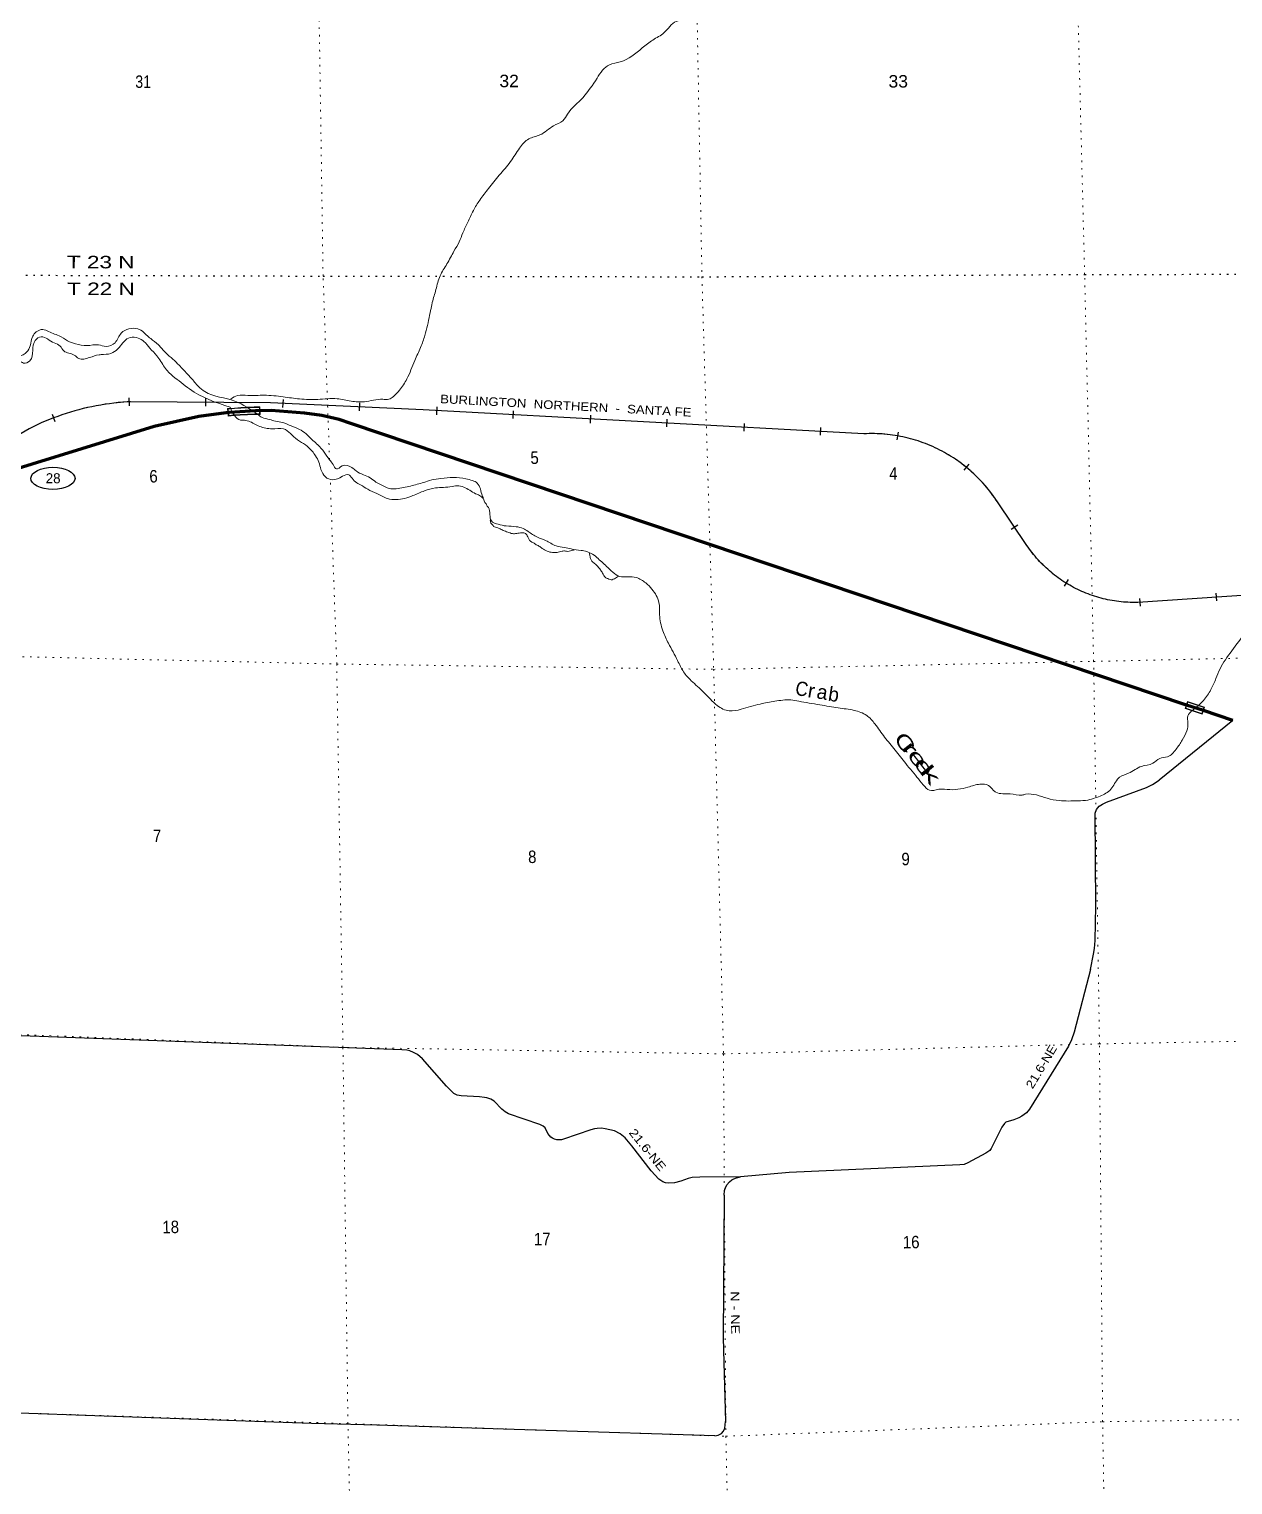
# Model space of a CAD drawing. Header units: feet. Extents: x 248627 to 501257, y -181930 to 5472.
# Drawn here: x 440806 to 457683, y -35348 to -14938 of the extents above; entities that cross this region are included whole.
import ezdxf
from ezdxf.enums import TextEntityAlignment as Align

# ---------------------------------------------------------------- set-up
doc = ezdxf.new("R2010")
doc.units = ezdxf.units.FT
doc.header["$LTSCALE"] = 70
doc.linetypes.add('DOTTED', pattern=[1.5, 0.3, -1.2])
doc.linetypes.add('MEDIUM_DASHED', pattern=[4.5, 3, -1.5])
for name, color, linetype, lineweight in [('17', 7, 'Continuous', 25), ('23', 7, 'Continuous', 70), ('29', 7, 'Continuous', 25), ('34', 7, 'Continuous', 25), ('39', 7, 'Continuous', 13), ('41', 7, 'MEDIUM_DASHED', 13), ('59', 7, 'Continuous', 13), ('6', 7, 'DOTTED', 25), ('7', 7, 'DOTTED', 13)]:
    doc.layers.add(name, color=color, linetype=linetype, lineweight=lineweight)
doc.layers.add('30', color=7, linetype='Continuous')

msp = doc.modelspace()

# ---------------------------------------------------------------- linework, layer by layer
at = {"layer": '17'}
msp.add_ellipse((441140, -21236.56), major_axis=(-309.24, 1), ratio=0.500121, dxfattribs=at)
at = {"layer": '23'}
msp.add_lwpolyline([(457683.54, -24630.21), (457269.12, -24490.73), (457032.6, -24416.04), (445317.34, -20468.26), (445153.67, -20413.79), (444911.66, -20356.47), (444664.99, -20324.77), (444199.55, -20284.74), (443978.67, -20291.41), (443614.67, -20312.33), (443568.3, -20318.57), (443184.34, -20370.17), (442559.74, -20509.67), (439830.2, -21352.79), (437675.08, -22024.35), (435595.23, -22692.39)], dxfattribs=at)
at = {"layer": '29'}
for p, q in [((457681.68, -24631.7), (456650.98, -25467.2)), ((455687.27, -28122.91), (455457.1, -28999.8)), ((450780.61, -31030.76), (450207.29, -31035))]:
    msp.add_line(p, q, dxfattribs=at)
for points in [[(455687.27, -28122.91), (455729.68, -27907.92), (455740.64, -27829.01), (455751.59, -27716.13), (455760.35, -27229.52), (455751.59, -25931.88), (455769.11, -25879.26), (455808.55, -25831.05), (455856.75, -25802.54), (455909.33, -25778.44), (456470.19, -25572.39), (456557.83, -25528.55), (456650.98, -25467.2)], [(446033.64, -29247.46), (439929.67, -29024.39), (435716.12, -28918.33)], [(455457.1, -28999.8), (455420.77, -29108.04), (455379.13, -29199.01), (454831.42, -30080.18), (454787.61, -30131.69), (454721.88, -30181.01), (454682.45, -30204.02), (454612.33, -30229.23), (454498.41, -30264.3), (454478.7, -30280.74), (454441.45, -30334.45), (454292.47, -30632.55), (454272.76, -30659.95), (454217.98, -30698.31), (453968.22, -30834.21), (453915.64, -30856.13), (453855.89, -30862.72)], [(450207.29, -31035), (450102.42, -31039.71), (450044.38, -31053.4), (449944.68, -31092.32), (449853.78, -31114.78), (449769.42, -31118.62), (449728.9, -31114.78), (449689.46, -31101.63), (449633.58, -31061.63), (449528.42, -30943.27), (449256.76, -30592.56), (449161.47, -30482.4), (449091.36, -30427.6), (449011.39, -30386.52), (448883.23, -30354.18), (448831.74, -30347.06), (448770.4, -30350.89), (448730.96, -30357.46), (448682.76, -30368.98), (448297.18, -30500.5), (448268.7, -30508.71), (448242.4, -30511.46), (448206.26, -30509.8), (448170.11, -30500.5), (448143.82, -30487.88), (448121.91, -30472), (448101.1, -30451.72), (448078.1, -30421.59), (448038.66, -30342.68), (448014.56, -30320.76), (447964.17, -30294.45), (447526.01, -30145.4), (447477.81, -30118), (447433.99, -30079.65), (447324.45, -29970.05), (447280.63, -29942.65), (447223.67, -29921.83), (447190.81, -29916.34), (447118.51, -29908.67), (446864.38, -29895.52), (446807.41, -29883.47), (446759.22, -29860.45), (446658.44, -29759.62), (446321.05, -29373.84), (446250.94, -29313.56), (446196.17, -29285.07), (446145.78, -29264.25), (446099.77, -29254.38), (446033.64, -29247.46)], [(453855.89, -30862.72), (451463.6, -30970.14), (450780.61, -31030.76)], [(450551.28, -31287.79), (450557.04, -31221.08), (450567.99, -31184.92), (450587.71, -31142.17), (450624.95, -31099.43), (450657.81, -31072.03), (450686.3, -31055.59), (450723.54, -31041.34), (450780.61, -31030.76)], [(450551.28, -31287.79), (450536.03, -33274.48), (450539.36, -33465.9), (450571.05, -34458.96)], [(450418.25, -34661.19), (445680.75, -34512.49), (444766.93, -34488.57), (440001.78, -34318.08), (435819.86, -34304.82)], [(450418.25, -34661.19), (450468.29, -34652), (450514.3, -34625.7), (450540.59, -34595.02), (450560.31, -34551.18), (450571.05, -34458.96)]]:
    msp.add_lwpolyline(points, dxfattribs=at)
at = {"layer": '34'}
for p, q in [((442202.13, -20108.76), (442208.86, -20219.17)), ((443278, -20113.75), (443277.06, -20224.35)), ((444365.57, -20132.14), (444360.45, -20242.63)), ((445436.75, -20179.18), (445431.63, -20289.67)), ((441127.5, -20336.23), (441167.43, -20439.38)), ((446521.6, -20233.54), (446515.62, -20343.99)), ((447592.38, -20288.9), (447586.4, -20399.35)), ((448676.44, -20350.2), (448670.46, -20460.65)), ((449747.22, -20405.55), (449741.24, -20516)), ((450831.28, -20466.85), (450825.31, -20577.3)), ((451902.07, -20522.21), (451896.09, -20632.66)), ((452990.95, -20587.36), (452972.56, -20696.43)), ((453981.95, -21038.02), (453911.97, -21123.68)), ((454667.84, -21893.81), (454576.28, -21955.86)), ((455373.2, -22655.63), (455315.87, -22750.22)), ((457445.1, -22845.57), (457452.49, -22955.94)), ((456375.46, -22919.85), (456382.86, -23030.21))]:
    msp.add_line(p, q, dxfattribs=at)
at = {"layer": '34', "lineweight": 13}
for p, q in [((454795, -22176.78), (454382, -21567.41)), ((463352.66, -22506.03), (456348.02, -22975.31))]:
    msp.add_line(p, q, dxfattribs=at)
at = {"layer": '34'}
for points in [[(454360.22, -21536.38), (454339.52, -21506.13), (454318.22, -21476.33), (454296.3, -21446.77), (454274.19, -21417.64), (454251.27, -21388.97), (454227.95, -21360.75), (454204.21, -21332.75), (454180.09, -21305.42), (454155.16, -21278.32), (454130.02, -21251.66), (454104.29, -21225.66), (454078.35, -21199.88), (454051.62, -21174.56), (454024.69, -21149.89), (453997.37, -21125.66), (453969.43, -21101.66), (453941.12, -21078.53), (453912.6, -21055.62), (453883.5, -21033.37), (453853.97, -21011.35), (453824.29, -20990.18), (453794, -20969.46), (453763.52, -20949.17), (453732.65, -20929.33), (453701.39, -20910.34), (453669.73, -20891.59), (453637.89, -20873.47), (453605.66, -20856.01), (453573.26, -20839.18), (453540.45, -20822.8), (453507.47, -20806.85), (453474.1, -20791.76), (453440.55, -20777.09), (453406.62, -20763.08), (453372.49, -20749.5), (453338.19, -20736.76), (453303.71, -20724.46), (453269.05, -20712.8), (453234.01, -20701.79), (453198.99, -20691.41), (453163.58, -20681.46), (453128.21, -20672.36), (453092.45, -20663.7), (453056.73, -20655.88), (453020.82, -20648.48), (452984.94, -20641.71), (452948.68, -20635.61), (452912.46, -20630.33), (452876.25, -20625.47), (452839.67, -20621.26), (452803.32, -20617.68), (452766.8, -20614.73), (452730.12, -20612.64), (452693.66, -20610.95), (452657.03, -20609.9), (452620.23, -20609.7), (452583.67, -20609.9), (452547.13, -20610.74), (452510.37, -20612.43), (446329.95, -20277.85), (444191.36, -20178.72), (442225.76, -20162.02), (442180.51, -20164.78), (442118.38, -20169.33), (442056.41, -20174.98), (441994.28, -20181.93), (441932.63, -20189.83), (441870.67, -20198.69), (441809.36, -20208.82), (441747.72, -20219.92), (441686.74, -20232.29), (441625.74, -20245.45), (441565.24, -20259.58), (441504.58, -20274.98), (441444.57, -20291.67), (441384.88, -20308.98), (441325.02, -20327.59), (441265.98, -20346.97), (441207.1, -20367.48), (441148.54, -20389.44), (441090.63, -20411.86), (441032.88, -20435.4), (440975.44, -20460.39), (440918.66, -20485.84), (440862.36, -20512.25), (440806.4, -20540.09), (440023.71, -20995.52)], [(463352.74, -22507.13), (456348.07, -22976.41), (456337.51, -22976.65), (456305.59, -22976.94), (456273.87, -22976.88), (456242.04, -22976.01), (456210.31, -22974.63), (456178.53, -22972.85), (456146.99, -22970.46), (456115.19, -22967.36), (456083.59, -22963.91), (456052.14, -22959.71), (456020.74, -22955.25), (455989.23, -22949.98), (455958.07, -22944.25), (455927.01, -22938.02), (455895.79, -22931.23), (455864.98, -22923.74), (455834.21, -22915.99), (455803.58, -22907.48), (455772.9, -22898.57), (455742.72, -22889.1), (455712.54, -22878.97), (455682.56, -22868.49), (455652.68, -22857.5), (455623.19, -22845.8), (455593.65, -22833.69), (455564.45, -22821.14), (455535.52, -22807.97), (455506.92, -22794.35), (455478.43, -22780.21), (455450.14, -22765.73), (455422.24, -22750.53), (455394.54, -22734.98), (455367.1, -22718.82), (455339.84, -22702.3), (455313.09, -22685.23), (455286.55, -22667.8), (455260.34, -22649.91), (455234.39, -22631.42), (455208.89, -22612.62), (455183.49, -22593.32), (455158.69, -22573.6), (455133.99, -22553.38), (455109.89, -22532.75), (455086, -22511.77), (455062.55, -22490.48), (455039.35, -22468.57), (455016.75, -22446.27), (454994.46, -22423.76), (454972.42, -22400.63), (454950.93, -22377.36), (454929.78, -22353.62), (454909.14, -22329.33), (454888.91, -22304.99), (454869.01, -22280.18), (454849.63, -22254.81), (454830.65, -22229.4), (454812.12, -22203.68), (454794.09, -22177.4), (454381.09, -21568.03), (454380.3, -21566.9), (454360.22, -21536.38)]]:
    msp.add_lwpolyline(points, dxfattribs=at)
at = {"layer": '34', "lineweight": 13}
msp.add_lwpolyline([(452510.37, -20611.33), (446330.01, -20276.75), (444191.39, -20177.62), (442225.73, -20160.92)], dxfattribs=at)
for centre, radius, start, end in [((442416.04, -23729.69), 3573.84, 93.05241, 116.77827), ((452618.81, -22709.04), 2100.52, 32.92241, 92.9592), ((456301.78, -21155.78), 1820.11, 214.12158, 271.45588)]:
    msp.add_arc(centre, radius, start, end, dxfattribs=at)
at = {"layer": '39'}
msp.add_line((443627.14, -20257.2), (443625.31, -20254.98), dxfattribs=at)
for points in [[(456917.36, -7761.59), (456877.11, -7846.8), (456894.85, -7941.22), (456885.8, -8114.72), (456851.6, -8230.23), (456743.16, -8357.14), (456616.23, -8462.21), (456587.5, -8545.37), (456571.12, -8644.42), (456471.6, -8821.57), (456420.15, -8870.86), (456355.04, -8944.59), (456307, -9074.45), (456211.75, -9265.63), (456169.85, -9401.43), (456109.75, -9531.5), (455986.1, -9709.08), (455934.04, -9839.01), (455853.15, -10046.05), (455763.44, -10208.91), (455684.32, -10286.92), (455611.62, -10386.99), (455600.11, -10534.34), (455528.53, -10698.88), (455409.89, -10817.92), (455335.19, -10918.02), (455199.81, -11115.96), (455149.49, -11229.74), (455057.17, -11358.38), (454947.39, -11408.72), (454814.82, -11421.18), (454754.09, -11514.99), (454601.68, -11658.81), (454487.98, -11715.27), (454410.96, -11682.39), (454258.28, -11695.21), (454160.81, -11759.44), (454016.62, -11913.2), (453917.33, -11872.65), (453840.34, -11841.78), (453681.97, -11989.75), (453570.06, -12148.97), (453429.27, -12266.38), (453356.43, -12358.39), (453232.32, -12509.77), (453145.61, -12614.13), (453067.59, -12639.71), (452987.63, -12669.37), (452844.3, -12756.59), (452733.84, -12883.54), (452657.89, -13028.01), (452487.21, -13162.09), (452326.5, -13291.95), (452146.25, -13454.42), (452020.63, -13519.16), (451849.42, -13623.01), (451669.88, -13710.88), (451522.8, -13814.3), (451375.54, -13907.65), (451226.77, -14029.24), (451083.76, -14019.71), (450884.47, -14013.2), (450786.3, -14037.14), (450665.19, -14130.01), (450582.62, -14240.34), (450425.52, -14345.95), (450287.12, -14370.6), (450126.34, -14611.33), (449982.68, -14795.31), (449878.65, -14829.43), (449708.39, -14987.68), (449549.24, -15091.32), (449402.3, -15202.8), (449093.86, -15397.8), (448941.63, -15436.81), (448767.87, -15625.36), (448571.38, -15894.94), (448354.17, -16130.63), (448289.38, -16222.5), (448157.83, -16293.39), (447966.93, -16421.78), (447810.96, -16476.98), (447682.44, -16606.27), (447554.97, -16796.01), (447397.33, -16986.29), (447247.67, -17172.39), (447123.77, -17335.86), (447033.78, -17482.6), (446958.15, -17645.21), (446886.29, -17793.63), (446836.21, -17921.52), (446762.03, -18051.85), (446664.56, -18230.97), (446566.87, -18398), (446509.83, -18588.49), (446458.69, -18770.81), (446447.5, -18821.4)], [(446447.5, -18821.4), (446421.55, -18948.85), (446354.06, -19232.24), (446294.63, -19400.6), (446213.35, -19585.48), (446101.15, -19843.48), (445999.24, -19998.49), (445912.29, -20088.74), (445848.59, -20128.17), (445764.08, -20127.67), (445507.17, -20162.52), (445319.91, -20153.78), (445124.18, -20121.01), (444852.73, -20129.92), (444597.09, -20122.41), (444369.25, -20094.25), (444101.26, -20070.83), (443873.99, -20074.91), (443729.14, -20075.49), (443632.11, -20124.56)], [(440211.22, -20011.62), (440345.35, -19972.94), (440387.09, -19943.97), (440436.22, -19761.68), (440434.47, -19660.93), (440550.5, -19507.68), (440665.39, -19519.73), (440771.11, -19467.44), (440821.86, -19377.85), (440855.74, -19244.21), (440976.85, -19151.34), (441140.78, -19206.85), (441225.82, -19237.57), (441345.78, -19310), (441457.14, -19350.33), (441616.52, -19375.68), (441777.28, -19364.74), (441886.31, -19386.97), (442010.13, -19334.36), (442098.32, -19199.75), (442328.67, -19141.19), (442373.27, -19160.55), (442448.85, -19225.71), (442510.1, -19277.01), (442618.24, -19363.76), (442720.81, -19476.81), (442820.94, -19565.72), (442908.93, -19650.81), (443019.65, -19769.76), (443074.97, -19827.22), (443179.69, -19948.29), (443269.45, -20019.24), (443692.33, -20154.68), (444011.15, -20341.33)], [(443625.17, -20240.42), (443053.54, -19982.8), (442937.28, -19892.17), (442823.1, -19805.53), (442706.21, -19678.63), (442594.76, -19517.37), (442500.38, -19412.23), (442416.24, -19317), (442336.95, -19270.04), (442224.11, -19259.97), (442138.57, -19315.93), (442067.64, -19401.86), (441980.38, -19473.97), (441850.06, -19500.49), (441785.77, -19505.68), (441653.63, -19542.31), (441500.95, -19555.13), (441437.75, -19507.89), (441291.89, -19450.04), (441240.41, -19382.43), (441159.15, -19337.53), (441063.64, -19282.81), (440976.59, -19252.12), (440892.96, -19301.99), (440857.21, -19443.73), (440817.46, -19587.55), (440727.48, -19619.4), (440668.66, -19592.23), (440556.95, -19646.64), (440524.02, -19719.8), (440514.37, -19859.05), (440492.2, -19972.32), (440415.06, -20048.28), (440296.85, -20076.6), (440171.51, -20157.46), (440111.09, -20269.4), (440018.57, -20385.95), (439920.93, -20440.11), (439833.74, -20401.36), (439737.77, -20320.44), (439634.6, -20288.03), (439550.97, -20337.9), (439451.81, -20420.3), (439345.84, -20458.49), (439266.66, -20532.47), (439243.47, -20587.31), (439374.55, -20605.11), (439479.03, -20597.19), (439544.17, -20640.36), (439562.05, -20742.84), (439432.18, -20910.45), (439324.56, -20968.81), (439132.28, -21018.62), (439025.89, -21032.62), (438782.92, -21059.16), (438678.3, -21059.02), (438447.7, -21103.47), (438233.27, -21151.66), (437952.95, -21229.25), (437663.54, -21246.53), (437459.42, -21193.76), (437371.18, -21094.56), (437234.91, -21010.33), (437150.59, -20905.02), (437128.58, -20796.57), (437044.93, -20729.54), (436933.64, -20693.24), (436765.11, -20720.45), (436631.06, -20763.17), (436499.97, -20860.25), (436429.62, -20748.64), (436293.14, -20652.33), (436003.46, -20538.6), (435797.32, -20485.86), (435632.01, -20466.66), (435552.63, -20456.75)], [(444774.83, -20854.91), (444678.75, -20767.95), (444566.83, -20695.38), (444371.05, -20543.69), (444210.08, -20542.55), (444165.76, -20539.31), (443997.94, -20491.93), (443843.86, -20424.15), (443771.35, -20419.41), (443625.17, -20240.42)], [(444011.05, -20341.28), (444072.48, -20381.75), (444177.62, -20412.12), (444258.5, -20434.85), (444361.46, -20455.18), (444480.97, -20501.41), (444598.5, -20549.69), (444688.12, -20612.58), (444784.3, -20705.59), (444853.77, -20766.83), (444942.08, -20870.05), (445016.35, -20975.55), (445067.82, -21043.15), (445113.16, -21104.82), (445196.93, -21063.01), (445332.14, -21086.79), (445389.26, -21132.12), (445492.82, -21186.7), (445586.08, -21227.35), (445667.62, -21288.38), (445742.74, -21327.34), (445852.26, -21377.78), (445952.93, -21382.02), (446153.46, -21344.16), (446337.65, -21292.48), (446449.72, -21258.22), (446580.14, -21237.74), (446750.89, -21222.58), (446928.3, -21243.59), (447023.29, -21268.09), (447088.28, -21303.2), (447131.95, -21385.06), (447163.95, -21489.29), (447172.42, -21513.33), (447135.72, -21485.77), (447082.97, -21460.51), (447003.72, -21415.58), (446920.45, -21370.71), (446829.39, -21340.1), (446735, -21349.85), (446614.53, -21364.11), (446501.97, -21370.16), (446349.78, -21411.18), (446185.98, -21478.62), (445951.57, -21535.23), (445830.58, -21519.26), (445680.48, -21449.39), (445552.68, -21389.2), (445453.04, -21328.51), (445381.88, -21285.44), (445318.3, -21216.03), (445287.6, -21186.35), (445201.47, -21208.05), (445057.46, -21256.99), (444960.19, -21216.41), (444897.99, -21110.7), (444868.04, -21008.44), (444822.28, -20922.59), (444774.83, -20854.91)], [(447229.97, -21625), (447218.86, -21605.91), (447191.48, -21565.32), (447181.69, -21535.48), (447172.89, -21514.45)], [(447229.97, -21625), (447255.53, -21665.02), (447267.49, -21773.65), (447303.01, -21849.61), (447382.01, -21880.44), (447495.1, -21904.61), (447634.09, -21914.21), (447731.12, -21940.69), (447800.21, -21979.76), (447932.42, -22062.05), (448047.87, -22106.34), (448196.09, -22184.3), (448309.15, -22206.46), (448404.06, -22226.93), (448545.24, -22246.57), (448623.99, -22263.3), (448705.11, -22300.14), (448782.63, -22361.23), (448852.13, -22424.48), (448919.63, -22487.77), (449015.7, -22574.73), (449082.74, -22611.83), (449201.51, -22615.74), (449316.4, -22627.79), (449450.48, -22701.98), (449538.55, -22791.1), (449636.34, -22976.8), (449645.39, -23149.98), (449691.56, -23374.89), (449769.03, -23548.86), (449898.02, -23792.45), (449981.24, -23950.19), (450088, -24073.24), (450265.9, -24237.35), (450454.2, -24421.42), (450620.5, -24497.04), (450787.08, -24473.9), (451055.4, -24400.56), (451261.96, -24362.58), (451486.94, -24342.42), (451595.9, -24360.63), (451890.53, -24411.78), (452150.83, -24455.48), (452372.74, -24489.8), (452549.02, -24561.21), (452663.75, -24680.09), (452799.73, -24863.08), (452947.8, -25047.88), (453095.92, -25234.69), (453274.72, -25451.18), (453363.1, -25558.44), (453456.64, -25615.21), (453522.8, -25601.93), (453675.66, -25599.19), (453828.52, -25596.45), (453968.81, -25565.71), (454137.09, -25524.4), (454256.11, -25542.42), (454323.64, -25607.72), (454360.37, -25637.3), (454559.94, -25659.92), (454727.23, -25677.07), (454777.34, -25666.1), (455078.07, -25721.17), (455247.65, -25754.41), (455511.27, -25757.74), (455649.9, -25747.19), (455754, -25717.11), (455921.65, -25639.52), (455984.95, -25577.92), (456094.95, -25424.77), (456220.78, -25372.13), (456400.15, -25274.18), (456558.34, -25231.03), (456657.74, -25162.73), (456766, -25140.63), (456886.86, -25033.65), (456973.18, -24907.13), (457037.27, -24774.97), (457051.46, -24665.87), (457051.72, -24565.09), (457104.43, -24497.56)], [(447276.83, -21848.27), (447275.57, -21844.25), (447273.91, -21837.85), (447272.25, -21831.22), (447272.25, -21824.35), (447272.96, -21815.82), (447274.15, -21810.84), (447275.57, -21806.82)], [(447276.83, -21848.27), (447277.11, -21864.18), (447301.67, -21887.93), (447318.14, -21909.8), (447378.87, -21930.89), (447411.33, -21946.43), (447468.1, -21971.61), (447532.92, -21996.65), (447597.6, -22013.63), (447655.82, -22006.54), (447695.97, -22001.79), (447756.38, -22004.74), (447782.98, -22030.46), (447797.52, -22056.41), (447805.88, -22074.4), (447830.72, -22114.26), (447865.26, -22133.8), (447903.93, -22159.31), (447952.69, -22186.65), (447999.52, -22218.06), (448066.59, -22257.17), (448145.38, -22275.91), (448207.73, -22274.79), (448277.84, -22257.41)], [(448277.84, -22257.41), (448324.79, -22256.05), (448357.96, -22261.57), (448396.66, -22250.52), (448451.95, -22239.46)], [(448660.13, -22276.11), (448662.8, -22296.86), (448669.54, -22337.06), (448684.36, -22379.12), (448709.05, -22410.92), (448760.07, -22452.34), (448799.06, -22495.98), (448830.04, -22541.78), (448846.55, -22565.67), (448881.76, -22623.49), (448918.31, -22642.99), (448980.94, -22658), (449010.86, -22643.35), (449070.61, -22608.01)], [(457102.93, -24499.05), (457269.31, -24351.56), (457375.28, -24198.49), (457445.02, -24044.06), (457503.01, -23907.97), (457665.63, -23657.13), (457858.13, -23389.64), (458010.97, -23155.1), (458123.54, -23008.9), (458197.66, -22916.21)]]:
    msp.add_spline(points, degree=3, dxfattribs=at)
at = {"layer": '59'}
for p, q in [((443598.05, -20362.46), (443587.97, -20258.74)), ((443605.25, -20353.89), (443596.72, -20266.05)), ((444041.62, -20234.82), (444044.08, -20339.3))]:
    msp.add_line(p, q, dxfattribs=at)
for points in [[(443587.97, -20258.74), (443684.88, -20250.77), (443773.62, -20244.39), (443868.94, -20239.6), (443960.96, -20234.82), (444041.62, -20234.82)], [(443596.72, -20266.05), (443685.49, -20258.75), (443774.11, -20252.38), (443869.35, -20247.59), (443961.17, -20242.82), (444033.8, -20242.82), (444035.89, -20331.46)], [(443598.05, -20362.46), (443682.42, -20356.04), (443766.23, -20348.86), (443867.29, -20344.08), (443965.07, -20340.88), (444044.08, -20339.3)], [(444035.89, -20331.46), (443964.86, -20332.88), (443866.97, -20336.09), (443765.7, -20340.88), (443681.78, -20348.07), (443605.25, -20353.89)]]:
    msp.add_lwpolyline(points, dxfattribs=at)
for points in [[(457251.74, -24545.07), (457014.69, -24465.63), (457048.06, -24366.07), (457285.1, -24445.51)], [(457274.97, -24450.55), (457053.1, -24376.19), (457024.81, -24460.58), (457246.69, -24534.94)]]:
    msp.add_lwpolyline(points, close=True, dxfattribs=at)
at = {"layer": '6'}
msp.add_lwpolyline([(436631.06, -18338.4), (439712.11, -18385.93), (444927.23, -18401.21), (450238.82, -18410.73), (455603.97, -18376.97), (460925.41, -18374.22), (466184.63, -18380.65), (466630.37, -18378.57)], dxfattribs=at)
at = {"layer": '7'}
for points in [[(455994.63, -41255.68), (455945.46, -39707.98), (455856.09, -34462.98), (455812.06, -29164.76), (455730.7, -23802.7), (455603.97, -18376.97), (455469.01, -13056.19), (455333.25, -7689.07), (455232.27, -2355.58), (455147.31, 2982.22), (455049.2, 4582.5)], [(445017.82, -20976.2), (444927.23, -18401.21), (444846.43, -13071.4), (444620.72, -7738.14), (444537.91, -2408.36), (444479, 2935.95), (444393.85, 4369.19)], [(449763.55, 4477.96), (449777.5, 2984.65), (449914.72, -2350.2), (449955.67, -7702.9), (450139.71, -13069.16), (450238.82, -18410.73), (450403.12, -23914.4), (450541.32, -29305.67), (450574.37, -34666.57), (450687.89, -39796.26), (450698.85, -41362.52)], [(445413.67, -41470.05), (445387.24, -39836.93), (445275.96, -34489.52), (445206.16, -29213.93), (445118.56, -23839.9), (445027.62, -21254.83)], [(435613.76, -23603.86), (439875.44, -23718.29), (445118.56, -23839.9), (450403.12, -23914.4), (455730.7, -23802.7), (460899.36, -23691.84), (465055.03, -23743.85)], [(466852.67, -29125.92), (466318.02, -29153.65), (460975, -29072.13), (455812.06, -29164.76), (450541.32, -29305.67), (445206.16, -29213.93), (439939.37, -29004.06), (435716.12, -28918.31)], [(435819.86, -34304.82), (440009.83, -34317.93), (445275.96, -34489.52), (450574.37, -34666.57), (455856.09, -34462.98), (461125.94, -34386.58), (466415.23, -34386.42), (466960.93, -34362.19)]]:
    msp.add_lwpolyline(points, dxfattribs=at)

# ---------------------------------------------------------------- texts
at = {"layer": '17'}
msp.add_text('28', height=140, dxfattribs=at).set_placement((441142.9, -21304.87), align=Align.CENTER)
at = {"layer": '30'}
for s, rotation, width, p in [('21.6-NE', 59.027, 1.15, (455048.52, -29516.19)), ('21.6-NE', 309.093, 1.2, (449429.95, -30687.68)), ('N - NE', 270.913, 1.25, (450645.21, -32935.33))]:
    msp.add_text(s, height=120, rotation=rotation, dxfattribs=dict(at, width=width)).set_placement(p, align=Align.CENTER)
at = {"layer": '34', "width": 1.15}
msp.add_text('BURLINGTON  NORTHERN  -  SANTA FE', height=120, rotation=356.901, dxfattribs=at).set_placement((446566.51, -20180.9))
at = {"layer": '41'}
for s, rotation, width, p in [('C', 350.151, 0.9, (451536.94, -24270.61)), ('r', 350.333, 1.05, (451711.85, -24302.59)), ('C', 306.672, 1.5, (452917.99, -24886.61)), ('r', 307.954, 1.95, (453022.74, -25015.61)), ('e', 308.686, 1.8, (453104.64, -25119.45)), ('e', 308.284, 1.75, (453195.11, -25236.08)), ('k', 309.038, 2, (453277.97, -25348.58))]:
    msp.add_text(s, height=200, rotation=rotation, dxfattribs=dict(at, width=width)).set_placement(p)
for s, rotation, p in [('a', 350.512, (451837.3, -24319.38)), ('b', 351.184, (451998.42, -24351.54))]:
    msp.add_text(s, height=200, rotation=rotation, dxfattribs=at).set_placement(p)
at = {"layer": '6', "width": 1.35}
for s, p in [('T 23 N', (441335.51, -18290.79)), ('T 22 N', (441338.7, -18665.7))]:
    msp.add_text(s, height=175, rotation=359.832, dxfattribs=at).set_placement(p)
at = {"layer": '7'}
for s, width, p in [('31', 0.85, (442294.11, -15762.31)), ('32', 1.05, (447398.92, -15752.22)), ('33', 1.05, (452854.18, -15757.1))]:
    msp.add_text(s, height=175, dxfattribs=dict(at, width=width)).set_placement(p)
at = {"layer": '7', "width": 0.9}
for s, p in [('5', (447835.71, -21035.64)), ('6', (442492.87, -21295.71)), ('4', (452865.07, -21258.6)), ('7', (442543.49, -26337.87)), ('8', (447802.89, -26631.3)), ('9', (453037.44, -26661.9)), ('18', (442675.14, -31822.05)), ('17', (447884.53, -31991.38)), ('16', (453056.45, -32034.64))]:
    msp.add_text(s, height=175, rotation=1.028, dxfattribs=at).set_placement(p)

doc.saveas('drawing.dxf')
